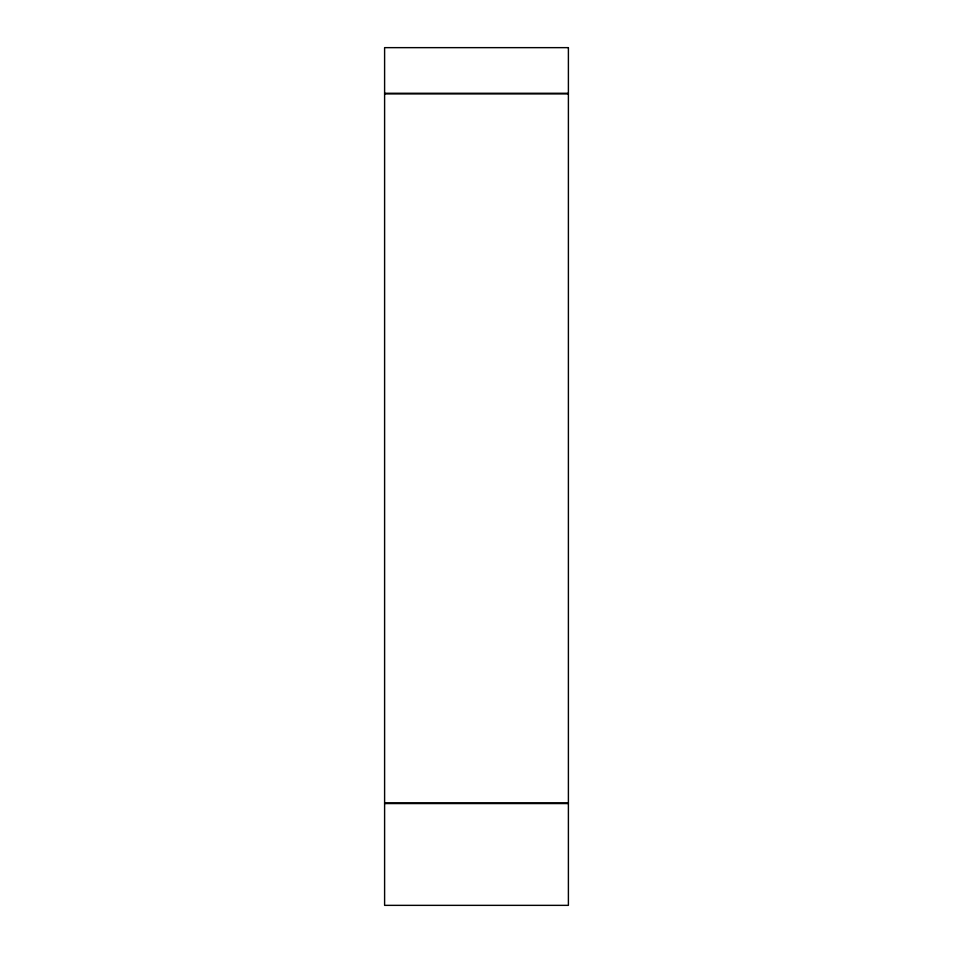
<?xml version="1.0" encoding="UTF-8"?>
<svg xmlns="http://www.w3.org/2000/svg" width="953" height="953" viewBox="0 0 953 953"><rect width="100%" height="100%" fill="white"/><g stroke="black" fill="none" stroke-linecap="round" stroke-linejoin="round"><path stroke-width="1.43" d="M384.607 93.275L568.393 93.275M384.607 93.918L568.393 93.918M384.607 802.926L568.393 802.926M384.607 803.558L568.393 803.558M568.393 47.65L384.607 47.65L384.607 905.35L568.393 905.35L568.393 47.65"/></g></svg>
